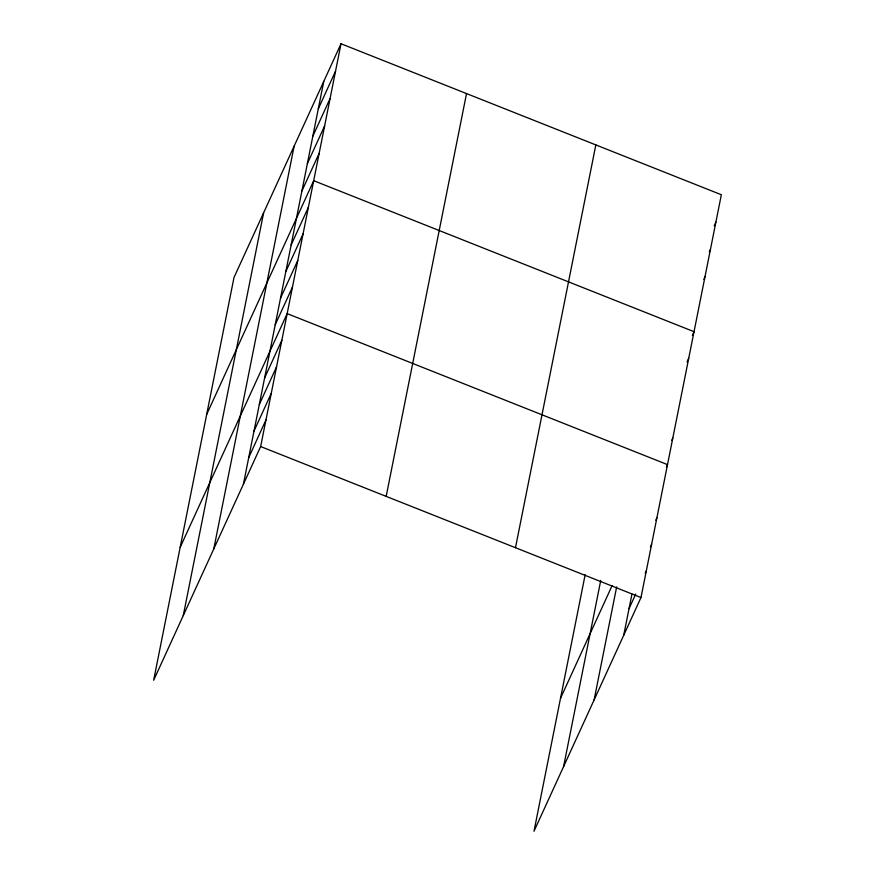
<?xml version="1.0" encoding="UTF-8"?>
<svg xmlns="http://www.w3.org/2000/svg" width="875" height="875" viewBox="0 0 875 875"><rect width="100%" height="100%" fill="white"/><g stroke="black" fill="none" stroke-linecap="round" stroke-linejoin="round"><path stroke-width="1.31" d="M183.269 615.573L263.627 212.778M213.784 548.92L294.142 146.125M243.403 484.225L323.761 81.43M341.009 43.75L234.008 277.463L153.65 680.258L260.652 446.545L341.009 43.75L721.35 194.742L640.992 597.538L533.991 831.25L585.167 574.711M386.17 496.377L466.528 93.581M515.484 547.706L595.842 144.911M563.609 766.555L600.731 580.464M594.114 699.912L616.656 586.928M623.733 635.217L631.958 594.016M318.292 108.828L335.552 71.138M312.834 136.216L330.083 98.525M307.366 163.603L324.625 125.923M301.908 190.991L319.156 153.311M206.686 414.422L313.688 180.698L694.028 331.691L692.355 335.333M291.134 244.967L308.383 207.288M285.83 271.556L303.089 233.866M280.525 298.134L297.784 260.455M275.22 324.723L292.48 287.044M180.173 547.334L287.175 313.622L667.505 464.614L666.4 467.042M264.622 377.891L281.87 340.211M259.317 404.48L276.566 366.789M254.013 431.058L271.261 393.378M248.708 457.647L265.956 419.956M714.219 225.772L715.881 222.13M709.308 251.945L710.423 249.517M703.839 279.344L704.955 276.905M687.05 361.922L688.723 358.269M671.694 440.453L672.809 438.025M560.503 698.327L612.161 585.495M655.791 520.209L656.906 517.781M650.486 546.798L651.602 544.37M629.038 608.639L635.72 594.048M645.181 573.377L646.297 570.948M260.652 446.545L640.992 597.538"/></g></svg>
